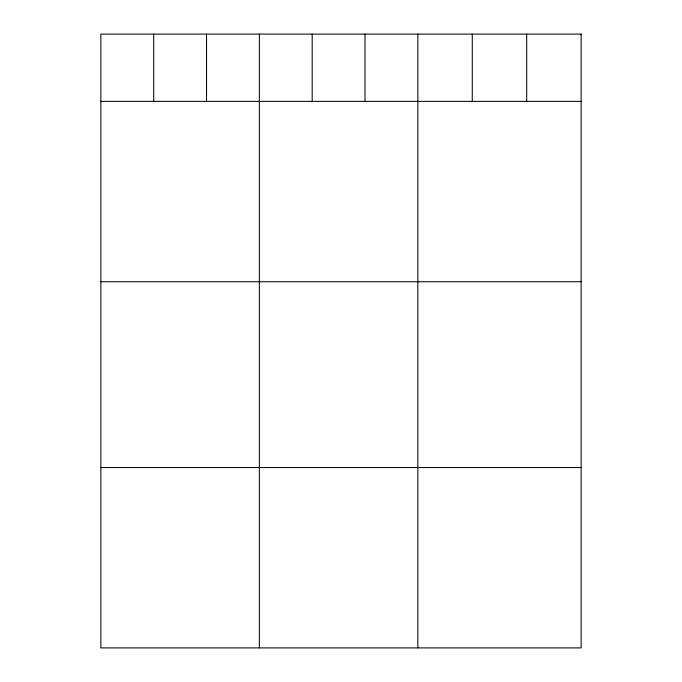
<?xml version="1.0" encoding="UTF-8"?>
<svg xmlns="http://www.w3.org/2000/svg" width="682" height="682" viewBox="0 0 682 682"><rect width="100%" height="100%" fill="white"/><g stroke="black" fill="none" stroke-linecap="round" stroke-linejoin="round"><path stroke-width="1.02" d="M100.868 101.379L581.132 101.379M100.868 281.726L581.132 281.726M100.868 467.545L581.132 467.545M526.7 34.1L526.7 101.379M472.268 34.1L472.268 101.379M417.844 34.1L417.844 647.9M365.015 34.1L365.015 101.379M312.185 34.1L312.185 101.379M259.356 34.1L259.356 647.9M206.527 34.1L206.527 101.379M153.697 34.1L153.697 101.379M581.132 34.1L100.868 34.1L100.868 647.9L581.132 647.9L581.132 34.1"/></g></svg>
